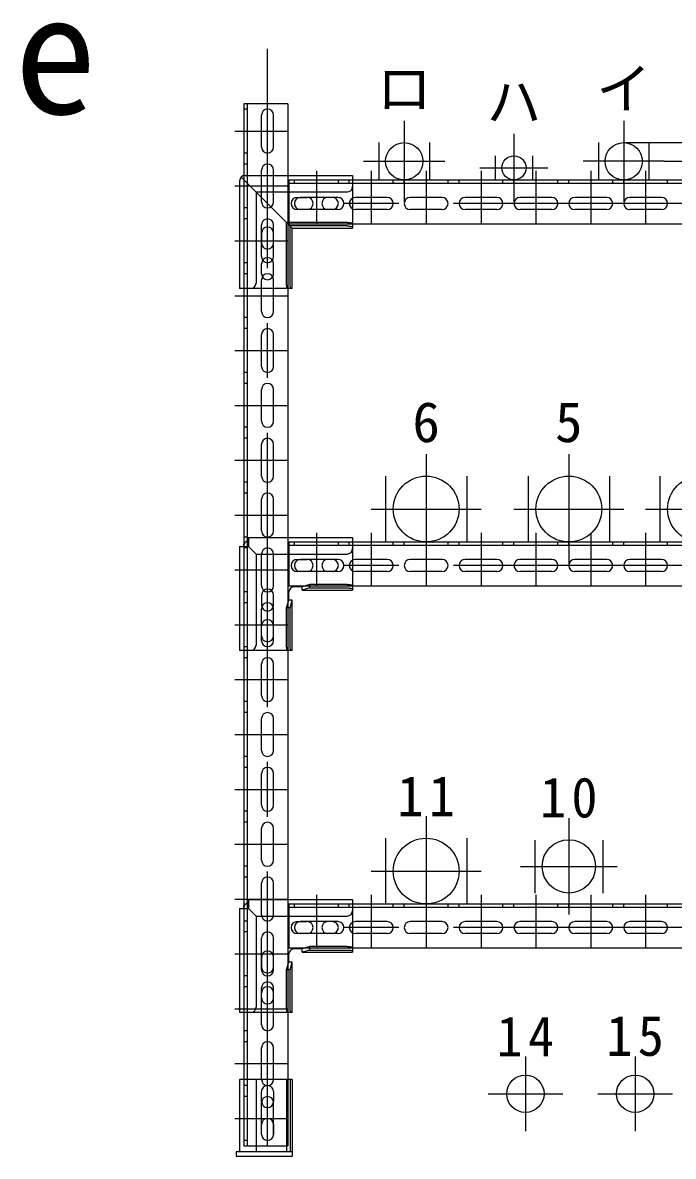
# Model space of a CAD drawing. Units: millimetres at full size, sheet at 1:50. Extents: x -29943 to 12787, y -4404 to 10657.
# Drawn here: x -4230 to -3637, y -3850 to -2816 of the extents above; entities that cross this region are included whole.
import ezdxf
from ezdxf.enums import TextEntityAlignment as Align

# ---------------------------------------------------------------- set-up
doc = ezdxf.new("R2010")
doc.units = ezdxf.units.MM
doc.header["$LTSCALE"] = 50
doc.linetypes.add('CHAIN1', pattern=[8, 5, -1, 1, -1])
for name, color, linetype, lineweight in [('0-0_マルチ横', 3, 'Continuous', 9), ('0-1_接続金具', 7, 'Continuous', 18), ('0-3_マルチ縦', 3, 'Continuous', 9), ('0-F_文字', 7, 'Continuous', 9), ('1-3_4\u3000工水配管', 7, 'Continuous', 9), ('1-4_5\u3000冷却水移送配管', 7, 'Continuous', 9), ('1-5_6\u3000冷却水返送配管', 7, 'Continuous', 9), ('1-9_10\u3000スチームドレン配管', 7, 'Continuous', 9), ('1-A_11\u3000市水配管', 7, 'Continuous', 9), ('1-C_13\u3000ボイラーブロー配管', 4, 'Continuous', 9), ('2-0_17\u3000高圧蒸気ボイラー用', 4, 'Continuous', 9), ('2-1_18\u3000汚泥洗浄設備用', 4, 'Continuous', 9), ('2-2_19\u3000ベーパライザ―用', 4, 'Continuous', 9)]:
    doc.layers.add(name, color=color, linetype=linetype, lineweight=lineweight)
doc.layers.add('0-8_PS№', color=7, linetype='Continuous')
doc.styles.add('ＭＳ ゴシック', font='')
doc.styles.get('ＭＳ ゴシック').set_extended_font_data('MS Gothic')

msp = doc.modelspace()

# ---------------------------------------------------------------- linework, layer by layer
at = {"layer": '0-0_マルチ横', "color": 4, "linetype": 'CHAIN1'}
for p, q in [((-3962.07, -2951.24), (-3962.07, -2999.54)), ((-3912.07, -2951.24), (-3912.07, -2999.54)), ((-3862.07, -2951.24), (-3862.07, -2999.54)), ((-3812.07, -2951.24), (-3812.07, -2999.54)), ((-3762.07, -2951.24), (-3762.07, -2999.54)), ((-3712.07, -2951.24), (-3712.07, -2999.54)), ((-3662.07, -2951.24), (-3662.07, -2999.54)), ((-3187.07, -2981.04), (-3987.07, -2981.04)), ((-3962.07, -3281.24), (-3962.07, -3329.54)), ((-3912.07, -3281.24), (-3912.07, -3329.54)), ((-3862.07, -3281.24), (-3862.07, -3329.54)), ((-3812.07, -3281.24), (-3812.07, -3329.54)), ((-3762.07, -3281.24), (-3762.07, -3329.54)), ((-3712.07, -3281.24), (-3712.07, -3329.54)), ((-3662.07, -3281.24), (-3662.07, -3329.54)), ((-3187.07, -3311.04), (-3987.07, -3311.04)), ((-3962.07, -3611.24), (-3962.07, -3659.54)), ((-3912.07, -3611.24), (-3912.07, -3659.54)), ((-3862.07, -3611.24), (-3862.07, -3659.54)), ((-3812.07, -3611.24), (-3812.07, -3659.54)), ((-3762.07, -3611.24), (-3762.07, -3659.54)), ((-3712.07, -3611.24), (-3712.07, -3659.54)), ((-3662.07, -3611.24), (-3662.07, -3659.54)), ((-3187.07, -3641.04), (-3987.07, -3641.04))]:
    msp.add_line(p, q, dxfattribs=at)
at = {"layer": '0-0_マルチ横'}
for p, q in [((-3987.07, -2959.54), (-3987.07, -2999.54)), ((-3987.07, -2959.54), (-3187.07, -2959.54)), ((-3187.07, -2962.74), (-3987.07, -2962.74)), ((-3982.07, -2962.74), (-3982.07, -2959.54)), ((-3942.07, -2962.74), (-3942.07, -2959.54)), ((-3932.07, -2962.74), (-3932.07, -2959.54)), ((-3892.07, -2962.74), (-3892.07, -2959.54)), ((-3882.07, -2962.74), (-3882.07, -2959.54)), ((-3842.07, -2962.74), (-3842.07, -2959.54)), ((-3832.07, -2962.74), (-3832.07, -2959.54)), ((-3792.07, -2962.74), (-3792.07, -2959.54)), ((-3782.07, -2962.74), (-3782.07, -2959.54)), ((-3742.07, -2962.74), (-3742.07, -2959.54)), ((-3732.07, -2962.74), (-3732.07, -2959.54)), ((-3692.07, -2962.74), (-3692.07, -2959.54)), ((-3682.07, -2962.74), (-3682.07, -2959.54)), ((-3642.07, -2962.74), (-3642.07, -2959.54)), ((-3947.57, -2975.54), (-3976.57, -2975.54)), ((-3897.57, -2975.54), (-3926.57, -2975.54)), ((-3847.57, -2975.54), (-3876.57, -2975.54)), ((-3797.57, -2975.54), (-3826.57, -2975.54)), ((-3747.57, -2975.54), (-3776.57, -2975.54)), ((-3697.57, -2975.54), (-3726.57, -2975.54)), ((-3647.57, -2975.54), (-3676.57, -2975.54)), ((-3947.57, -2986.54), (-3976.57, -2986.54)), ((-3897.57, -2986.54), (-3926.57, -2986.54)), ((-3847.57, -2986.54), (-3876.57, -2986.54)), ((-3797.57, -2986.54), (-3826.57, -2986.54)), ((-3747.57, -2986.54), (-3776.57, -2986.54)), ((-3697.57, -2986.54), (-3726.57, -2986.54)), ((-3647.57, -2986.54), (-3676.57, -2986.54)), ((-3987.07, -2999.54), (-3187.07, -2999.54)), ((-3987.07, -3289.54), (-3987.07, -3329.54)), ((-3987.07, -3289.54), (-3187.07, -3289.54)), ((-3187.07, -3292.74), (-3987.07, -3292.74)), ((-3982.07, -3292.74), (-3982.07, -3289.54)), ((-3942.07, -3292.74), (-3942.07, -3289.54)), ((-3932.07, -3292.74), (-3932.07, -3289.54)), ((-3892.07, -3292.74), (-3892.07, -3289.54)), ((-3882.07, -3292.74), (-3882.07, -3289.54)), ((-3842.07, -3292.74), (-3842.07, -3289.54)), ((-3832.07, -3292.74), (-3832.07, -3289.54)), ((-3792.07, -3292.74), (-3792.07, -3289.54)), ((-3782.07, -3292.74), (-3782.07, -3289.54)), ((-3742.07, -3292.74), (-3742.07, -3289.54)), ((-3732.07, -3292.74), (-3732.07, -3289.54)), ((-3692.07, -3292.74), (-3692.07, -3289.54)), ((-3682.07, -3292.74), (-3682.07, -3289.54)), ((-3642.07, -3292.74), (-3642.07, -3289.54)), ((-3947.57, -3305.54), (-3976.57, -3305.54)), ((-3897.57, -3305.54), (-3926.57, -3305.54)), ((-3847.57, -3305.54), (-3876.57, -3305.54)), ((-3797.57, -3305.54), (-3826.57, -3305.54)), ((-3747.57, -3305.54), (-3776.57, -3305.54)), ((-3697.57, -3305.54), (-3726.57, -3305.54)), ((-3647.57, -3305.54), (-3676.57, -3305.54)), ((-3947.57, -3316.54), (-3976.57, -3316.54)), ((-3897.57, -3316.54), (-3926.57, -3316.54)), ((-3847.57, -3316.54), (-3876.57, -3316.54)), ((-3797.57, -3316.54), (-3826.57, -3316.54)), ((-3747.57, -3316.54), (-3776.57, -3316.54)), ((-3697.57, -3316.54), (-3726.57, -3316.54)), ((-3647.57, -3316.54), (-3676.57, -3316.54)), ((-3987.07, -3329.54), (-3187.07, -3329.54)), ((-3987.07, -3619.54), (-3987.07, -3659.54)), ((-3987.07, -3619.54), (-3187.07, -3619.54)), ((-3187.07, -3622.74), (-3987.07, -3622.74)), ((-3982.07, -3622.74), (-3982.07, -3619.54)), ((-3942.07, -3622.74), (-3942.07, -3619.54)), ((-3932.07, -3622.74), (-3932.07, -3619.54)), ((-3892.07, -3622.74), (-3892.07, -3619.54)), ((-3882.07, -3622.74), (-3882.07, -3619.54)), ((-3842.07, -3622.74), (-3842.07, -3619.54)), ((-3832.07, -3622.74), (-3832.07, -3619.54)), ((-3792.07, -3622.74), (-3792.07, -3619.54)), ((-3782.07, -3622.74), (-3782.07, -3619.54)), ((-3742.07, -3622.74), (-3742.07, -3619.54)), ((-3732.07, -3622.74), (-3732.07, -3619.54)), ((-3692.07, -3622.74), (-3692.07, -3619.54)), ((-3682.07, -3622.74), (-3682.07, -3619.54)), ((-3642.07, -3622.74), (-3642.07, -3619.54)), ((-3947.57, -3635.54), (-3976.57, -3635.54)), ((-3897.57, -3635.54), (-3926.57, -3635.54)), ((-3847.57, -3635.54), (-3876.57, -3635.54)), ((-3797.57, -3635.54), (-3826.57, -3635.54)), ((-3747.57, -3635.54), (-3776.57, -3635.54)), ((-3697.57, -3635.54), (-3726.57, -3635.54)), ((-3647.57, -3635.54), (-3676.57, -3635.54)), ((-3947.57, -3646.54), (-3976.57, -3646.54)), ((-3897.57, -3646.54), (-3926.57, -3646.54)), ((-3847.57, -3646.54), (-3876.57, -3646.54)), ((-3797.57, -3646.54), (-3826.57, -3646.54)), ((-3747.57, -3646.54), (-3776.57, -3646.54)), ((-3697.57, -3646.54), (-3726.57, -3646.54)), ((-3647.57, -3646.54), (-3676.57, -3646.54)), ((-3987.07, -3659.54), (-3187.07, -3659.54))]:
    msp.add_line(p, q, dxfattribs=at)
for centre, start, end in [((-3976.57, -2981.04), 90, 270), ((-3947.57, -2981.04), 270, 90), ((-3926.57, -2981.04), 90, 270), ((-3897.57, -2981.04), 270, 90), ((-3876.57, -2981.04), 90, 270), ((-3847.57, -2981.04), 270, 90), ((-3826.57, -2981.04), 90, 270), ((-3797.57, -2981.04), 270, 90), ((-3776.57, -2981.04), 90, 270), ((-3747.57, -2981.04), 270, 90), ((-3726.57, -2981.04), 90, 270), ((-3697.57, -2981.04), 270, 90), ((-3676.57, -2981.04), 90, 270), ((-3647.57, -2981.04), 270, 90), ((-3976.57, -3311.04), 90, 270), ((-3947.57, -3311.04), 270, 90), ((-3926.57, -3311.04), 90, 270), ((-3897.57, -3311.04), 270, 90), ((-3876.57, -3311.04), 90, 270), ((-3847.57, -3311.04), 270, 90), ((-3826.57, -3311.04), 90, 270), ((-3797.57, -3311.04), 270, 90), ((-3776.57, -3311.04), 90, 270), ((-3747.57, -3311.04), 270, 90), ((-3726.57, -3311.04), 90, 270), ((-3697.57, -3311.04), 270, 90), ((-3676.57, -3311.04), 90, 270), ((-3647.57, -3311.04), 270, 90), ((-3976.57, -3641.04), 90, 270), ((-3947.57, -3641.04), 270, 90), ((-3926.57, -3641.04), 90, 270), ((-3897.57, -3641.04), 270, 90), ((-3876.57, -3641.04), 90, 270), ((-3847.57, -3641.04), 270, 90), ((-3826.57, -3641.04), 90, 270), ((-3797.57, -3641.04), 270, 90), ((-3776.57, -3641.04), 90, 270), ((-3747.57, -3641.04), 270, 90), ((-3726.57, -3641.04), 90, 270), ((-3697.57, -3641.04), 270, 90), ((-3676.57, -3641.04), 90, 270), ((-3647.57, -3641.04), 270, 90)]:
    msp.add_arc(centre, 5.5, start, end, dxfattribs=at)
at = {"layer": '0-1_接続金具'}
for p, q in [((-4032.07, -2960.54), (-4032.07, -3058.54)), ((-4030.6, -2957), (-3984.07, -3003.54)), ((-4027.07, -2955.54), (-3929.07, -2955.54)), ((-3929.07, -2955.54), (-3929.07, -3003.54)), ((-4017.07, -2970.54), (-4017.07, -3053.54)), ((-4017.07, -2970.54), (-3934.07, -2970.54)), ((-3979.57, -2975.54), (-3970.57, -2975.54)), ((-3942.57, -2975.54), (-3951.57, -2975.54)), ((-3970.57, -2986.54), (-3979.57, -2986.54)), ((-3942.57, -2986.54), (-3951.57, -2986.54)), ((-3989.28, -3053.54), (-3989.28, -2998.33)), ((-3934.07, -2998.33), (-3989.28, -2998.33)), ((-3986.12, -3053.54), (-3986.12, -3001.48)), ((-3934.07, -3001.48), (-3986.12, -3001.48)), ((-4012.07, -3008.04), (-4012.07, -3017.04)), ((-4001.07, -3017.04), (-4001.07, -3008.04)), ((-4012.07, -3045.04), (-4012.07, -3036.04)), ((-4001.07, -3045.04), (-4001.07, -3036.04)), ((-3984.07, -3058.54), (-4032.07, -3058.54)), ((-4023.82, -3285.54), (-3929.07, -3285.54)), ((-4023.82, -3285.54), (-4023.82, -3293.79)), ((-3929.07, -3285.54), (-3929.07, -3333.54)), ((-4032.07, -3293.79), (-4032.07, -3388.54)), ((-4032.07, -3293.79), (-4023.82, -3293.79)), ((-4023.82, -3293.79), (-4017.07, -3300.54)), ((-4017.07, -3300.54), (-4017.07, -3383.54)), ((-4017.07, -3300.54), (-3934.07, -3300.54)), ((-3979.57, -3305.54), (-3970.57, -3305.54)), ((-3942.57, -3305.54), (-3951.57, -3305.54)), ((-3970.57, -3316.54), (-3979.57, -3316.54)), ((-3942.57, -3316.54), (-3951.57, -3316.54)), ((-3987.22, -3342.54), (-3987.22, -3335.38)), ((-3975.07, -3330.38), (-3982.22, -3330.38)), ((-3968, -3328.33), (-3975.07, -3330.38)), ((-3975.07, -3333.54), (-3975.07, -3330.38)), ((-3968, -3331.48), (-3975.07, -3333.54)), ((-3975.07, -3333.54), (-3929.07, -3333.54)), ((-3968, -3331.48), (-3968, -3328.33)), ((-3934.07, -3328.33), (-3968, -3328.33)), ((-3968, -3331.48), (-3934.07, -3331.48)), ((-4012.07, -3338.04), (-4012.07, -3347.04)), ((-4001.07, -3347.04), (-4001.07, -3338.04)), ((-3989.28, -3349.61), (-3987.22, -3342.54)), ((-3984.07, -3342.54), (-3987.22, -3342.54)), ((-3986.12, -3349.61), (-3984.07, -3342.54)), ((-3984.07, -3388.54), (-3984.07, -3342.54)), ((-3986.12, -3349.61), (-3989.28, -3349.61)), ((-3989.28, -3383.54), (-3989.28, -3349.61)), ((-3986.12, -3383.54), (-3986.12, -3349.61)), ((-4012.07, -3375.04), (-4012.07, -3366.04)), ((-4001.07, -3375.04), (-4001.07, -3366.04)), ((-3984.07, -3388.54), (-4032.07, -3388.54)), ((-4023.82, -3615.54), (-3929.07, -3615.54)), ((-4023.82, -3615.54), (-4023.82, -3623.79)), ((-3929.07, -3615.54), (-3929.07, -3663.54)), ((-4032.07, -3623.79), (-4032.07, -3718.54)), ((-4032.07, -3623.79), (-4023.82, -3623.79)), ((-4023.82, -3623.79), (-4017.07, -3630.54)), ((-4017.07, -3630.54), (-4017.07, -3713.54)), ((-4017.07, -3630.54), (-3934.07, -3630.54)), ((-3979.57, -3635.54), (-3970.57, -3635.54)), ((-3942.57, -3635.54), (-3951.57, -3635.54)), ((-3970.57, -3646.54), (-3979.57, -3646.54)), ((-3942.57, -3646.54), (-3951.57, -3646.54)), ((-4012.07, -3668.04), (-4012.07, -3677.04)), ((-4001.07, -3677.04), (-4001.07, -3668.04)), ((-3987.22, -3672.54), (-3987.22, -3665.38)), ((-3975.07, -3660.38), (-3982.22, -3660.38)), ((-3968, -3658.33), (-3975.07, -3660.38)), ((-3975.07, -3663.54), (-3975.07, -3660.38)), ((-3968, -3661.48), (-3975.07, -3663.54)), ((-3975.07, -3663.54), (-3929.07, -3663.54)), ((-3968, -3661.48), (-3968, -3658.33)), ((-3934.07, -3658.33), (-3968, -3658.33)), ((-3968, -3661.48), (-3934.07, -3661.48)), ((-3989.28, -3679.61), (-3987.22, -3672.54)), ((-3984.07, -3672.54), (-3987.22, -3672.54)), ((-3986.12, -3679.61), (-3984.07, -3672.54)), ((-3984.07, -3718.54), (-3984.07, -3672.54)), ((-3986.12, -3679.61), (-3989.28, -3679.61)), ((-3989.28, -3713.54), (-3989.28, -3679.61)), ((-3986.12, -3713.54), (-3986.12, -3679.61)), ((-4012.07, -3705.04), (-4012.07, -3696.04)), ((-4001.07, -3705.04), (-4001.07, -3696.04)), ((-3984.07, -3718.54), (-4032.07, -3718.54)), ((-3984.07, -3779.54), (-4032.07, -3779.54)), ((-4032.07, -3779.54), (-4032.07, -3845.04)), ((-4017.07, -3779.54), (-4017.07, -3845.04)), ((-3989.24, -3779.54), (-3989.24, -3845.04)), ((-3986.09, -3779.54), (-3986.09, -3845.04)), ((-3984.07, -3779.54), (-3984.07, -3849.54)), ((-4012.07, -3799.54), (-4012.07, -3790.54)), ((-4001.07, -3790.54), (-4001.07, -3799.54)), ((-4012.07, -3829.54), (-4012.07, -3820.54)), ((-4001.07, -3820.54), (-4001.07, -3829.54)), ((-4035.07, -3845.04), (-3984.07, -3845.04)), ((-4035.07, -3845.04), (-4035.07, -3849.54)), ((-4035.07, -3849.54), (-3984.07, -3849.54))]:
    msp.add_line(p, q, dxfattribs=at)
for points in [[(-3984.07, -3058.54), (-3984.07, -3003.54), (-3929.07, -3003.54)], [(-3934.07, -2998.33), (-3933.2, -2998.34), (-3932.36, -2998.39), (-3931.57, -2998.46), (-3930.85, -2998.57), (-3930.24, -2998.69), (-3929.74, -2998.84), (-3929.37, -2999), (-3929.14, -2999.18), (-3929.07, -2999.36)], [(-3934.07, -3001.48), (-3933.2, -3001.49), (-3932.36, -3001.54), (-3931.57, -3001.62), (-3930.85, -3001.72), (-3930.24, -3001.85), (-3929.74, -3001.99), (-3929.37, -3002.16), (-3929.14, -3002.33), (-3929.07, -3002.51)], [(-3988.25, -3058.54), (-3988.43, -3058.46), (-3988.6, -3058.23), (-3988.76, -3057.87), (-3988.91, -3057.37), (-3989.04, -3056.75), (-3989.14, -3056.04), (-3989.21, -3055.25), (-3989.26, -3054.4), (-3989.28, -3053.54)], [(-3985.1, -3058.54), (-3985.27, -3058.46), (-3985.45, -3058.23), (-3985.61, -3057.87), (-3985.76, -3057.37), (-3985.88, -3056.75), (-3985.99, -3056.04), (-3986.06, -3055.25), (-3986.11, -3054.4), (-3986.12, -3053.54)], [(-3934.07, -3328.33), (-3933.2, -3328.34), (-3932.36, -3328.39), (-3931.57, -3328.46), (-3930.85, -3328.57), (-3930.24, -3328.69), (-3929.74, -3328.84), (-3929.37, -3329), (-3929.14, -3329.18), (-3929.07, -3329.36)], [(-3934.07, -3331.48), (-3933.2, -3331.49), (-3932.36, -3331.54), (-3931.57, -3331.62), (-3930.85, -3331.72), (-3930.24, -3331.85), (-3929.74, -3331.99), (-3929.37, -3332.16), (-3929.14, -3332.33), (-3929.07, -3332.51)], [(-3988.25, -3388.54), (-3988.43, -3388.46), (-3988.6, -3388.23), (-3988.76, -3387.87), (-3988.91, -3387.37), (-3989.04, -3386.75), (-3989.14, -3386.04), (-3989.21, -3385.25), (-3989.26, -3384.4), (-3989.28, -3383.54)], [(-3985.1, -3388.54), (-3985.27, -3388.46), (-3985.45, -3388.23), (-3985.61, -3387.87), (-3985.76, -3387.37), (-3985.88, -3386.75), (-3985.99, -3386.04), (-3986.06, -3385.25), (-3986.11, -3384.4), (-3986.12, -3383.54)], [(-3934.07, -3658.33), (-3933.2, -3658.34), (-3932.36, -3658.39), (-3931.57, -3658.46), (-3930.85, -3658.57), (-3930.24, -3658.69), (-3929.74, -3658.84), (-3929.37, -3659), (-3929.14, -3659.18), (-3929.07, -3659.36)], [(-3934.07, -3661.48), (-3933.2, -3661.49), (-3932.36, -3661.54), (-3931.57, -3661.62), (-3930.85, -3661.72), (-3930.24, -3661.85), (-3929.74, -3661.99), (-3929.37, -3662.16), (-3929.14, -3662.33), (-3929.07, -3662.51)], [(-3988.25, -3718.54), (-3988.43, -3718.46), (-3988.6, -3718.23), (-3988.76, -3717.87), (-3988.91, -3717.37), (-3989.04, -3716.75), (-3989.14, -3716.04), (-3989.21, -3715.25), (-3989.26, -3714.4), (-3989.28, -3713.54)], [(-3985.1, -3718.54), (-3985.27, -3718.46), (-3985.45, -3718.23), (-3985.61, -3717.87), (-3985.76, -3717.37), (-3985.88, -3716.75), (-3985.99, -3716.04), (-3986.06, -3715.25), (-3986.11, -3714.4), (-3986.12, -3713.54)]]:
    msp.add_lwpolyline(points, dxfattribs=at)
for centre, radius, start, end in [((-4027.07, -2960.54), 5, 90, 180), ((-3934.07, -2965.54), 5, 270, 0), ((-3979.57, -2981.04), 5.5, 90, 270), ((-3970.57, -2981.04), 5.5, 270, 90), ((-3951.57, -2981.04), 5.5, 90, 270), ((-3942.57, -2981.04), 5.5, 270, 90), ((-4006.57, -3008.04), 5.5, 0, 180), ((-4006.57, -3017.04), 5.5, 180, 0), ((-4006.57, -3036.04), 5.5, 0, 180), ((-4006.57, -3045.04), 5.5, 180, 0), ((-4022.07, -3053.54), 5, 270, 0), ((-4023.82, -3293.79), 5.05, 90, 180), ((-3934.07, -3295.54), 5, 270, 0), ((-3979.57, -3311.04), 5.5, 90, 270), ((-3970.57, -3311.04), 5.5, 270, 90), ((-3951.57, -3311.04), 5.5, 90, 270), ((-3942.57, -3311.04), 5.5, 270, 90), ((-4006.57, -3338.04), 5.5, 0, 180), ((-3982.22, -3335.38), 5, 90, 180), ((-4006.57, -3347.04), 5.5, 180, 0), ((-4006.57, -3366.04), 5.5, 0, 180), ((-4006.57, -3375.04), 5.5, 180, 0), ((-4022.07, -3383.54), 5, 270, 0), ((-4023.82, -3623.79), 5.05, 90, 180), ((-3934.07, -3625.54), 5, 270, 0), ((-3979.57, -3641.04), 5.5, 90, 270), ((-3970.57, -3641.04), 5.5, 270, 90), ((-3951.57, -3641.04), 5.5, 90, 270), ((-3942.57, -3641.04), 5.5, 270, 90), ((-4006.57, -3668.04), 5.5, 0, 180), ((-3982.22, -3665.38), 5, 90, 180), ((-4006.57, -3677.04), 5.5, 180, 0), ((-4006.57, -3696.04), 5.5, 0, 180), ((-4006.57, -3705.04), 5.5, 180, 0), ((-4022.07, -3713.54), 5, 270, 0), ((-4006.57, -3790.54), 5.5, 158.00054, 180), ((-4006.57, -3790.54), 5.5, 0, 158.00054), ((-4006.57, -3799.54), 5.5, 180, 0), ((-4006.57, -3820.54), 5.5, 0, 180), ((-4006.57, -3829.54), 5.5, 180, 0)]:
    msp.add_arc(centre, radius, start, end, dxfattribs=at)
at = {"layer": '0-3_マルチ縦', "color": 4, "linetype": 'CHAIN1'}
for p, q in [((-4006.57, -3840.04), (-4006.57, -2840.04)), ((-4036.36, -2915.04), (-3988.07, -2915.04)), ((-4036.36, -2965.04), (-3988.07, -2965.04)), ((-4036.36, -3015.04), (-3988.07, -3015.04)), ((-4036.36, -3065.04), (-3988.07, -3065.04)), ((-4036.36, -3115.04), (-3988.07, -3115.04)), ((-4036.36, -3165.04), (-3988.07, -3165.04)), ((-4036.36, -3215.04), (-3988.07, -3215.04)), ((-4036.36, -3265.04), (-3988.07, -3265.04)), ((-4036.36, -3315.04), (-3988.07, -3315.04)), ((-4036.36, -3365.04), (-3988.07, -3365.04)), ((-4036.36, -3415.04), (-3988.07, -3415.04)), ((-4036.36, -3465.04), (-3988.07, -3465.04)), ((-4036.36, -3515.04), (-3988.07, -3515.04)), ((-4036.36, -3565.04), (-3988.07, -3565.04)), ((-4036.36, -3615.04), (-3988.07, -3615.04)), ((-4036.36, -3665.04), (-3988.07, -3665.04)), ((-4036.36, -3715.04), (-3988.07, -3715.04)), ((-4036.36, -3765.04), (-3988.07, -3765.04)), ((-4036.36, -3815.04), (-3988.07, -3815.04))]:
    msp.add_line(p, q, dxfattribs=at)
at = {"layer": '0-3_マルチ縦'}
for p, q in [((-3988.07, -2890.04), (-4028.07, -2890.04)), ((-4028.07, -2890.04), (-4028.07, -3840.04)), ((-4024.87, -3840.04), (-4024.87, -2890.04)), ((-3988.07, -2890.04), (-3988.07, -3840.04)), ((-4024.87, -2895.04), (-4028.07, -2895.04)), ((-4012.07, -2929.54), (-4012.07, -2900.54)), ((-4001.07, -2929.54), (-4001.07, -2900.54)), ((-4024.87, -2935.04), (-4028.07, -2935.04)), ((-4024.87, -2945.04), (-4028.07, -2945.04)), ((-4012.07, -2979.54), (-4012.07, -2950.54)), ((-4001.07, -2979.54), (-4001.07, -2950.54)), ((-4024.87, -2985.04), (-4028.07, -2985.04)), ((-4024.87, -2995.04), (-4028.07, -2995.04)), ((-4012.07, -3029.54), (-4012.07, -3000.54)), ((-4001.07, -3029.54), (-4001.07, -3000.54)), ((-4024.87, -3035.04), (-4028.07, -3035.04)), ((-4024.87, -3045.04), (-4028.07, -3045.04)), ((-4012.07, -3079.54), (-4012.07, -3050.54)), ((-4001.07, -3079.54), (-4001.07, -3050.54)), ((-4024.87, -3085.04), (-4028.07, -3085.04)), ((-4024.87, -3095.04), (-4028.07, -3095.04)), ((-4012.07, -3129.54), (-4012.07, -3100.54)), ((-4001.07, -3129.54), (-4001.07, -3100.54)), ((-4024.87, -3135.04), (-4028.07, -3135.04)), ((-4024.87, -3145.04), (-4028.07, -3145.04)), ((-4012.07, -3179.54), (-4012.07, -3150.54)), ((-4001.07, -3179.54), (-4001.07, -3150.54)), ((-4024.87, -3185.04), (-4028.07, -3185.04)), ((-4024.87, -3195.04), (-4028.07, -3195.04)), ((-4012.07, -3229.54), (-4012.07, -3200.54)), ((-4001.07, -3229.54), (-4001.07, -3200.54)), ((-4024.87, -3235.04), (-4028.07, -3235.04)), ((-4024.87, -3245.04), (-4028.07, -3245.04)), ((-4012.07, -3279.54), (-4012.07, -3250.54)), ((-4001.07, -3279.54), (-4001.07, -3250.54)), ((-4024.87, -3285.04), (-4028.07, -3285.04)), ((-4024.87, -3295.04), (-4028.07, -3295.04)), ((-4012.07, -3329.54), (-4012.07, -3300.54)), ((-4001.07, -3329.54), (-4001.07, -3300.54)), ((-4024.87, -3335.04), (-4028.07, -3335.04)), ((-4024.87, -3345.04), (-4028.07, -3345.04)), ((-4012.07, -3379.54), (-4012.07, -3350.54)), ((-4001.07, -3379.54), (-4001.07, -3350.54)), ((-4024.87, -3385.04), (-4028.07, -3385.04)), ((-4024.87, -3395.04), (-4028.07, -3395.04)), ((-4012.07, -3429.54), (-4012.07, -3400.54)), ((-4001.07, -3429.54), (-4001.07, -3400.54)), ((-4024.87, -3435.04), (-4028.07, -3435.04)), ((-4024.87, -3445.04), (-4028.07, -3445.04)), ((-4012.07, -3479.54), (-4012.07, -3450.54)), ((-4001.07, -3479.54), (-4001.07, -3450.54)), ((-4024.87, -3485.04), (-4028.07, -3485.04)), ((-4024.87, -3495.04), (-4028.07, -3495.04)), ((-4012.07, -3529.54), (-4012.07, -3500.54)), ((-4001.07, -3529.54), (-4001.07, -3500.54)), ((-4024.87, -3535.04), (-4028.07, -3535.04)), ((-4024.87, -3545.04), (-4028.07, -3545.04)), ((-4012.07, -3579.54), (-4012.07, -3550.54)), ((-4001.07, -3579.54), (-4001.07, -3550.54)), ((-4024.87, -3585.04), (-4028.07, -3585.04)), ((-4024.87, -3595.04), (-4028.07, -3595.04)), ((-4012.07, -3629.54), (-4012.07, -3600.54)), ((-4001.07, -3629.54), (-4001.07, -3600.54)), ((-4024.87, -3635.04), (-4028.07, -3635.04)), ((-4024.87, -3645.04), (-4028.07, -3645.04)), ((-4012.07, -3679.54), (-4012.07, -3650.54)), ((-4001.07, -3679.54), (-4001.07, -3650.54)), ((-4024.87, -3685.04), (-4028.07, -3685.04)), ((-4024.87, -3695.04), (-4028.07, -3695.04)), ((-4012.07, -3729.54), (-4012.07, -3700.54)), ((-4001.07, -3729.54), (-4001.07, -3700.54)), ((-4024.87, -3735.04), (-4028.07, -3735.04)), ((-4024.87, -3745.04), (-4028.07, -3745.04)), ((-4012.07, -3779.54), (-4012.07, -3750.54)), ((-4001.07, -3779.54), (-4001.07, -3750.54)), ((-4024.87, -3785.04), (-4028.07, -3785.04)), ((-4024.87, -3795.04), (-4028.07, -3795.04)), ((-4012.07, -3829.54), (-4012.07, -3800.54)), ((-4001.07, -3829.54), (-4001.07, -3800.54)), ((-4024.87, -3835.04), (-4028.07, -3835.04)), ((-4028.07, -3840.04), (-3988.07, -3840.04))]:
    msp.add_line(p, q, dxfattribs=at)
for centre, start, end in [((-4006.57, -2900.54), 0, 180), ((-4006.57, -2929.54), 180, 0), ((-4006.57, -2950.54), 0, 180), ((-4006.57, -2979.54), 180, 0), ((-4006.57, -3000.54), 0, 180), ((-4006.57, -3029.54), 180, 0), ((-4006.57, -3050.54), 0, 180), ((-4006.57, -3079.54), 180, 0), ((-4006.57, -3100.54), 0, 180), ((-4006.57, -3129.54), 180, 0), ((-4006.57, -3150.54), 0, 180), ((-4006.57, -3179.54), 180, 0), ((-4006.57, -3200.54), 0, 180), ((-4006.57, -3229.54), 180, 0), ((-4006.57, -3250.54), 0, 180), ((-4006.57, -3279.54), 180, 0), ((-4006.57, -3300.54), 0, 180), ((-4006.57, -3329.54), 180, 0), ((-4006.57, -3350.54), 0, 180), ((-4006.57, -3379.54), 180, 0), ((-4006.57, -3400.54), 0, 180), ((-4006.57, -3429.54), 180, 0), ((-4006.57, -3450.54), 0, 180), ((-4006.57, -3479.54), 180, 0), ((-4006.57, -3500.54), 0, 180), ((-4006.57, -3529.54), 180, 0), ((-4006.57, -3550.54), 0, 180), ((-4006.57, -3579.54), 180, 0), ((-4006.57, -3600.54), 0, 180), ((-4006.57, -3629.54), 180, 0), ((-4006.57, -3650.54), 0, 180), ((-4006.57, -3679.54), 180, 0), ((-4006.57, -3700.54), 0, 180), ((-4006.57, -3729.54), 180, 0), ((-4006.57, -3750.54), 0, 180), ((-4006.57, -3779.54), 180, 0), ((-4006.57, -3800.54), 0, 180), ((-4006.57, -3829.54), 180, 0)]:
    msp.add_arc(centre, 5.5, start, end, dxfattribs=at)
at = {"layer": '1-3_4\u3000工水配管'}
msp.add_line((-3649.07, -3229.54), (-3649.07, -3289.54), dxfattribs=at)
at = {"layer": '1-3_4\u3000工水配管', "color": 4, "linetype": 'CHAIN1'}
msp.add_line((-3662.07, -3259.54), (-3562.07, -3259.54), dxfattribs=at)
at = {"layer": '1-3_4\u3000工水配管', "color": 3}
msp.add_circle((-3612.07, -3259.54), 30, dxfattribs=at)
at = {"layer": '1-4_5\u3000冷却水移送配管', "color": 4, "linetype": 'CHAIN1'}
for p, q in [((-3732.07, -3209.54), (-3732.07, -3309.54)), ((-3782.07, -3259.54), (-3682.07, -3259.54))]:
    msp.add_line(p, q, dxfattribs=at)
at = {"layer": '1-4_5\u3000冷却水移送配管'}
for p, q in [((-3769.07, -3229.54), (-3769.07, -3289.54)), ((-3695.07, -3229.54), (-3695.07, -3289.54))]:
    msp.add_line(p, q, dxfattribs=at)
at = {"layer": '1-4_5\u3000冷却水移送配管', "color": 3}
msp.add_circle((-3732.07, -3259.54), 30, dxfattribs=at)
at = {"layer": '1-5_6\u3000冷却水返送配管', "color": 4, "linetype": 'CHAIN1'}
for p, q in [((-3862.07, -3209.54), (-3862.07, -3309.54)), ((-3912.07, -3259.54), (-3812.07, -3259.54))]:
    msp.add_line(p, q, dxfattribs=at)
at = {"layer": '1-5_6\u3000冷却水返送配管'}
for p, q in [((-3899.07, -3229.54), (-3899.07, -3289.54)), ((-3825.07, -3229.54), (-3825.07, -3289.54))]:
    msp.add_line(p, q, dxfattribs=at)
at = {"layer": '1-5_6\u3000冷却水返送配管', "color": 3}
msp.add_circle((-3862.07, -3259.54), 30, dxfattribs=at)
at = {"layer": '1-9_10\u3000スチームドレン配管', "color": 4, "linetype": 'CHAIN1'}
for p, q in [((-3732.07, -3541.24), (-3732.07, -3629.24)), ((-3776.07, -3585.24), (-3688.07, -3585.24))]:
    msp.add_line(p, q, dxfattribs=at)
at = {"layer": '1-9_10\u3000スチームドレン配管'}
for p, q in [((-3763.07, -3561.24), (-3763.07, -3609.54)), ((-3701.07, -3561.24), (-3701.07, -3609.54))]:
    msp.add_line(p, q, dxfattribs=at)
at = {"layer": '1-9_10\u3000スチームドレン配管', "color": 3}
msp.add_circle((-3732.07, -3585.24), 24.3, dxfattribs=at)
at = {"layer": '1-A_11\u3000市水配管', "color": 4, "linetype": 'CHAIN1'}
for p, q in [((-3862.07, -3539.54), (-3862.07, -3639.54)), ((-3912.07, -3589.54), (-3812.07, -3589.54))]:
    msp.add_line(p, q, dxfattribs=at)
at = {"layer": '1-A_11\u3000市水配管'}
for p, q in [((-3899.07, -3559.54), (-3899.07, -3619.54)), ((-3825.07, -3559.54), (-3825.07, -3619.54))]:
    msp.add_line(p, q, dxfattribs=at)
at = {"layer": '1-A_11\u3000市水配管', "color": 3}
msp.add_circle((-3862.07, -3589.54), 30, dxfattribs=at)
at = {"layer": '1-C_13\u3000ボイラーブロー配管', "linetype": 'CHAIN1'}
for p, q in [((-3771.61, -3758.54), (-3771.61, -3826.54)), ((-3671.61, -3758.54), (-3671.61, -3826.54)), ((-3805.61, -3792.54), (-3737.61, -3792.54)), ((-3705.61, -3792.54), (-3637.61, -3792.54))]:
    msp.add_line(p, q, dxfattribs=at)
at = {"layer": '1-C_13\u3000ボイラーブロー配管', "color": 3}
for centre in [(-3771.61, -3792.54), (-3671.61, -3792.54)]:
    msp.add_circle(centre, 17, dxfattribs=at)
at = {"layer": '2-0_17\u3000高圧蒸気ボイラー用', "linetype": 'CHAIN1'}
for p, q in [((-3682.07, -2905.54), (-3682.07, -2979.54)), ((-3645.07, -2942.54), (-3719.07, -2942.54)), ((-3645.07, -2942.54), (-2942.07, -2942.54))]:
    msp.add_line(p, q, dxfattribs=at)
at = {"layer": '2-0_17\u3000高圧蒸気ボイラー用', "color": 7}
for p, q in [((-3705.07, -2925.54), (-3705.07, -2959.54)), ((-3659.07, -2925.54), (-3659.07, -2959.54))]:
    msp.add_line(p, q, dxfattribs=at)
at = {"layer": '2-0_17\u3000高圧蒸気ボイラー用', "color": 3}
for p, q in [((-3682.07, -2925.54), (-2942.07, -2925.54)), ((-3682.07, -2959.54), (-2942.07, -2959.54))]:
    msp.add_line(p, q, dxfattribs=at)
msp.add_circle((-3682.07, -2942.54), 17, dxfattribs=at)
at = {"layer": '2-1_18\u3000汚泥洗浄設備用', "linetype": 'CHAIN1'}
for p, q in [((-3882.07, -2905.54), (-3882.07, -2979.54)), ((-3919.07, -2942.54), (-3845.07, -2942.54))]:
    msp.add_line(p, q, dxfattribs=at)
at = {"layer": '2-1_18\u3000汚泥洗浄設備用', "color": 7}
for p, q in [((-3905.07, -2925.54), (-3905.07, -2959.54)), ((-3859.07, -2925.54), (-3859.07, -2959.54))]:
    msp.add_line(p, q, dxfattribs=at)
at = {"layer": '2-1_18\u3000汚泥洗浄設備用', "color": 3}
msp.add_circle((-3882.07, -2942.54), 17, dxfattribs=at)
at = {"layer": '2-2_19\u3000ベーパライザ―用', "linetype": 'CHAIN1'}
for p, q in [((-3782.07, -2917.54), (-3782.07, -2979.54)), ((-3813.07, -2948.54), (-3751.07, -2948.54))]:
    msp.add_line(p, q, dxfattribs=at)
at = {"layer": '2-2_19\u3000ベーパライザ―用', "color": 7}
for p, q in [((-3799.07, -2937.54), (-3799.07, -2959.54)), ((-3765.07, -2937.54), (-3765.07, -2959.54))]:
    msp.add_line(p, q, dxfattribs=at)
at = {"layer": '2-2_19\u3000ベーパライザ―用', "color": 3}
msp.add_circle((-3782.07, -2948.54), 11, dxfattribs=at)

# ---------------------------------------------------------------- texts
at = {"layer": '0-8_PS№', "style": 'ＭＳ ゴシック'}
msp.add_text('e', height=110, dxfattribs=at).set_placement((-4237.2, -2932.41), align=Align.BOTTOM_LEFT)
at = {"layer": '0-F_文字', "style": 'ＭＳ ゴシック'}
for s, p in [('ロ', (-3907.07, -2905.54)), ('イ', (-3707.07, -2905.54)), ('ハ', (-3807.07, -2917.54)), ('6', (-3874.57, -3209.54)), ('5', (-3744.57, -3209.54))]:
    msp.add_text(s, height=36.66, dxfattribs=at).set_placement(p, align=Align.BOTTOM_LEFT)
at = {"layer": '0-F_文字', "char_height": 36.66, "attachment_point": 7, "style": 'ＭＳ ゴシック'}
for s, insert in [('\\T1.21;\\W0.95;11', (-3888.32, -3539.54)), ('\\T1.21;\\W0.95;10', (-3758.32, -3541.24)), ('\\T1.21;\\W0.95;10', (-3758.32, -3541.24)), ('\\T1.21;\\W0.95;14', (-3797.86, -3758.54)), ('\\T1.21;\\W0.95;15', (-3697.86, -3758.54))]:
    msp.add_mtext(s, dxfattribs=dict(at, insert=insert))

doc.saveas('drawing.dxf')
